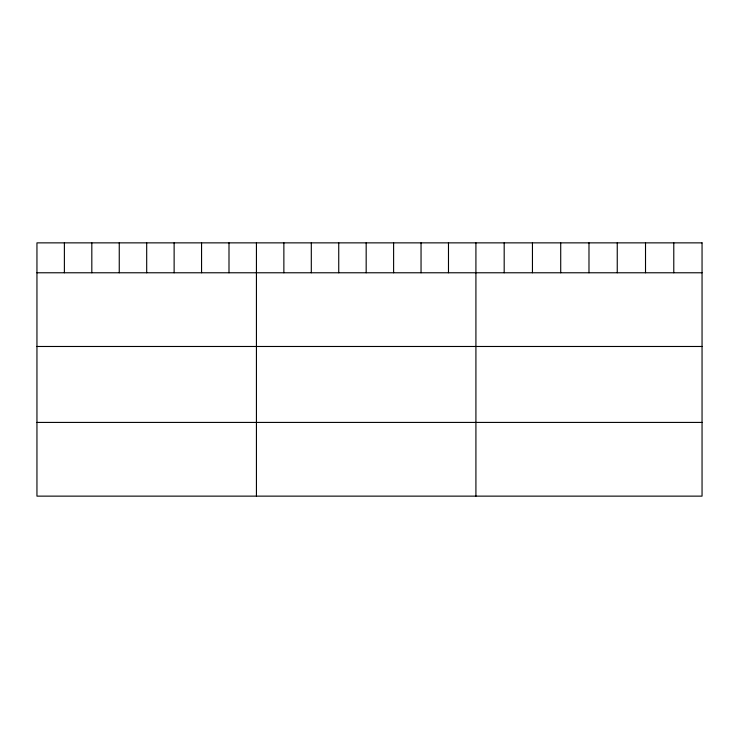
<?xml version="1.0" encoding="UTF-8"?>
<svg xmlns="http://www.w3.org/2000/svg" width="739" height="739" viewBox="0 0 739 739"><rect width="100%" height="100%" fill="white"/><g stroke="black" fill="none" stroke-linecap="round" stroke-linejoin="round"><path stroke-width="1.11" d="M36.95 272.774L702.05 272.774M36.95 346.48L702.05 346.48M36.95 422.422L702.05 422.422M673.783 242.863L673.783 272.774M645.516 242.863L645.516 272.774M617.25 242.863L617.25 272.774M588.983 242.863L588.983 272.774M560.716 242.863L560.716 272.774M532.449 242.863L532.449 272.774M504.183 242.863L504.183 272.774M475.916 242.863L475.916 496.137M448.481 242.863L448.481 272.774M421.045 242.863L421.045 272.774M393.61 242.863L393.61 272.774M366.174 242.863L366.174 272.774M338.739 242.863L338.739 272.774M311.304 242.863L311.304 272.774M283.868 242.863L283.868 272.774M256.433 242.863L256.433 496.137M228.998 242.863L228.998 272.774M201.562 242.863L201.562 272.774M174.127 242.863L174.127 272.774M146.691 242.863L146.691 272.774M119.256 242.863L119.256 272.774M91.821 242.863L91.821 272.774M64.385 242.863L64.385 272.774M702.05 242.863L36.95 242.863L36.95 496.137L702.05 496.137L702.05 242.863"/></g></svg>
